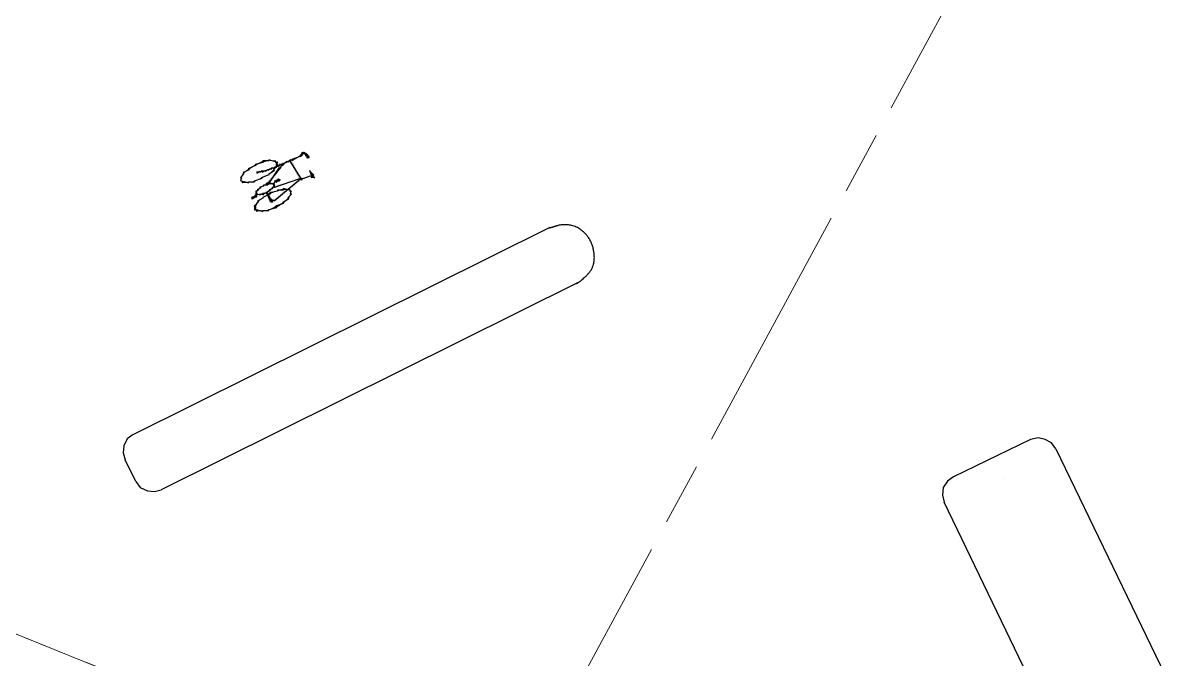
# Model space of a CAD drawing. Header units: metres. Extents: x -169 to 222, y -129 to 263.
# Drawn here: x -84.31 to -56.58, y 15.34 to 30.78 of the extents above; entities that cross this region are included whole.
import ezdxf

# ---------------------------------------------------------------- set-up
doc = ezdxf.new("R2010")
doc.units = ezdxf.units.M
doc.header["$LTSCALE"] = 5.08
for name, pattern in [('Dash Style-1', [0.41664, 0.20828, -0.20836]), ('DGN Style 2', [3.417717, 2.050591, -1.367126]), ('ISO-08 Long Dashed Short Dashed', [1.8, 1.2, -0.15, 0.3, -0.15])]:
    doc.linetypes.add(name, pattern=pattern)
doc.layers.add('1309-Context- scheme14- cores - A-H123-G-RoadKerb', color=7, linetype='Continuous', lineweight=5, true_color=0x007f7f)
doc.layers.add('site location - A-Z400-H-Cfil4', color=7, linetype='Continuous', lineweight=5, true_color=0x5a5a5a)
doc.layers.add('green areas', color=7, linetype='DGN Style 2', lineweight=5)
doc.layers.add('None', color=7, linetype='Continuous', lineweight=5)

msp = doc.modelspace()

# ---------------------------------------------------------------- linework, layer by layer
at = {"layer": '1309-Context- scheme14- cores - A-H123-G-RoadKerb', "color": 7}
msp.add_arc((-60.36, 20.649), 0.95, 260.0593, 260.1814, dxfattribs=at)
msp.add_arc((-60.36, 20.649), 0.95, 260.0593, 260.1814, dxfattribs=at)
at = {"layer": 'green areas', "color": 7, "linetype": 'Continuous'}
msp.add_arc((142.017, -75.546), 269.391, 144.75783, 158.00301, dxfattribs=at)
at = {"layer": 'None', "color": 7, "linetype": 'ISO-08 Long Dashed Short Dashed'}
msp.add_line((-47.27, 58.19), (-72.745, 11.21), dxfattribs=at)
msp.add_line((-47.27, 58.19), (-72.745, 11.21), dxfattribs=at)
at = {"layer": 'None', "color": 7, "linetype": 'Dash Style-1'}
msp.add_line((-155.4, 44.6), (142.017, -75.546), dxfattribs=at)
at = {"layer": 'None', "color": 7, "linetype": 'Continuous'}
msp.add_line((-155.4, 44.6), (-72.745, 11.21), dxfattribs=at)
at = {"layer": 'site location - A-Z400-H-Cfil4', "color": 7, "lineweight": 30}
for p, q in [((-77.772, 27.467), (-77.771, 27.446)), ((-77.583, 27.576), (-77.561, 27.555)), ((-77.583, 27.555), (-77.561, 27.534)), ((-77.562, 27.576), (-77.54, 27.556)), ((-77.435, 27.621), (-77.477, 27.578)), ((-77.435, 27.6), (-77.456, 27.578)), ((-77.414, 27.6), (-77.456, 27.557)), ((-78.065, 27.271), (-78.375, 26.885)), ((-77.981, 27.358), (-78.023, 27.314)), ((-78.376, 26.906), (-78.417, 26.863)), ((-78.355, 26.906), (-78.375, 26.863)), ((-78.102, 26.995), (-78.123, 26.974)), ((-78.102, 26.974), (-78.08, 26.975)), ((-78.102, 26.974), (-78.08, 26.953)), ((-78.101, 26.953), (-78.102, 26.974)), ((-77.594, 26.983), (-77.552, 27.005)), ((-77.552, 27.005), (-77.594, 27.004)), ((-77.531, 27.005), (-77.572, 26.984)), ((-78.751, 26.561), (-78.771, 26.518)), ((-78.283, 26.442), (-78.325, 26.441)), ((-81.635, 20.794), (-71.518, 25.819)), ((-70.86, 24.475), (-80.956, 19.451)), ((-59.251, 20.444), (-54.352, 10.282)), ((-81.573, 19.652), (-81.836, 20.177)), ((-57.061, 8.986), (-61.959, 19.147))]:
    msp.add_line(p, q, dxfattribs=at)
at = {"layer": 'site location - A-Z400-H-Cfil4', "color": 7, "lineweight": 30, "flags": 128}
for points in [[(-77.835, 27.445), (-77.834, 27.424), (-77.814, 27.466)], [(-77.793, 27.467), (-77.834, 27.424), (-77.573, 27.005)], [(-77.834, 27.424), (-77.814, 27.466), (-77.792, 27.445)], [(-77.814, 27.466), (-77.792, 27.445), (-77.793, 27.467)], [(-77.792, 27.445), (-77.793, 27.467), (-77.771, 27.446)], [(-77.772, 27.488), (-77.771, 27.446), (-77.583, 27.555)], [(-77.771, 27.446), (-77.583, 27.555), (-77.582, 27.534)], [(-77.541, 27.577), (-77.562, 27.598), (-77.519, 27.577), (-77.562, 27.598)], [(-77.541, 27.619), (-77.52, 27.598), (-77.541, 27.619), (-77.52, 27.598), (-77.542, 27.64)], [(-77.478, 27.641), (-77.498, 27.599), (-77.478, 27.641), (-77.477, 27.599), (-77.457, 27.621)], [(-77.414, 27.579), (-77.456, 27.557), (-77.393, 27.579)], [(-77.456, 27.557), (-77.393, 27.579), (-77.434, 27.536)], [(-77.393, 27.579), (-77.434, 27.536), (-77.37, 27.537)], [(-77.434, 27.536), (-77.37, 27.537), (-77.434, 27.515)], [(-77.371, 27.537), (-77.434, 27.515), (-77.37, 27.516)], [(-77.434, 27.515), (-77.37, 27.516), (-77.412, 27.494)], [(-78.847, 27.236), (-78.826, 27.216), (-78.973, 27.15)], [(-78.826, 27.216), (-78.973, 27.15), (-78.951, 27.129)], [(-78.68, 27.345), (-78.658, 27.324), (-78.847, 27.236)], [(-78.658, 27.324), (-78.847, 27.236), (-78.826, 27.216)], [(-78.491, 27.433), (-78.49, 27.391), (-78.68, 27.345)], [(-78.49, 27.391), (-78.68, 27.345), (-78.658, 27.324)], [(-78.571, 27.178), (-78.571, 27.157), (-78.508, 27.2)], [(-78.571, 27.157), (-78.508, 27.2), (-78.507, 27.158)], [(-78.508, 27.2), (-78.507, 27.158), (-78.444, 27.201)], [(-78.507, 27.158), (-78.444, 27.201), (-78.423, 27.18)], [(-78.343, 27.457), (-78.343, 27.436), (-78.491, 27.433)], [(-78.343, 27.436), (-78.491, 27.433), (-78.49, 27.391)], [(-78.444, 27.201), (-78.423, 27.18), (-78.381, 27.223)], [(-78.423, 27.18), (-78.381, 27.223), (-78.36, 27.203)], [(-78.397, 26.905), (-78.354, 26.864), (-78.086, 27.271)], [(-78.381, 27.223), (-78.36, 27.202), (-78.318, 27.246)], [(-78.36, 27.203), (-78.318, 27.246), (-78.297, 27.225)], [(-78.354, 26.864), (-78.086, 27.271), (-78.064, 27.25)], [(-78.194, 27.438), (-78.215, 27.417), (-78.343, 27.457)], [(-78.215, 27.417), (-78.343, 27.457), (-78.343, 27.436)], [(-78.337, 27.118), (-78.212, 27.205), (-78.233, 27.226)], [(-78.337, 27.097), (-78.337, 27.118), (-78.212, 27.205)], [(-78.318, 27.246), (-78.297, 27.225), (-78.255, 27.268)], [(-78.297, 27.225), (-78.255, 27.268), (-78.234, 27.247)], [(-78.255, 27.268), (-78.234, 27.247), (-78.192, 27.29)], [(-78.234, 27.247), (-78.192, 27.29), (-78.17, 27.27)], [(-78.212, 27.205), (-78.233, 27.226), (-78.129, 27.334)], [(-78.233, 27.226), (-78.129, 27.334), (-78.171, 27.333)], [(-78.172, 27.375), (-78.194, 27.438), (-78.215, 27.417)], [(-78.13, 27.397), (-78.172, 27.375), (-78.194, 27.438)], [(-78.192, 27.29), (-78.17, 27.27), (-78.129, 27.334)], [(-78.171, 27.333), (-78.13, 27.397), (-78.172, 27.375)], [(-78.129, 27.334), (-78.171, 27.333), (-78.13, 27.397)], [(-78.17, 27.27), (-78.129, 27.334), (-78.107, 27.292)], [(-78.129, 27.334), (-78.107, 27.292), (-78.066, 27.356)], [(-78.107, 27.292), (-78.066, 27.356), (-78.045, 27.335)], [(-78.086, 27.271), (-78.064, 27.25), (-78.024, 27.357)], [(-78.066, 27.356), (-78.045, 27.335), (-78.003, 27.378)], [(-78.064, 27.25), (-78.024, 27.357), (-78.002, 27.336)], [(-78.045, 27.335), (-78.003, 27.378), (-77.981, 27.358)], [(-78.003, 27.378), (-77.981, 27.358), (-77.94, 27.4)], [(-78.002, 27.336), (-78.003, 27.357), (-77.981, 27.358)], [(-77.981, 27.358), (-77.94, 27.4), (-77.939, 27.379)], [(-77.94, 27.4), (-77.939, 27.379), (-77.898, 27.422)], [(-77.939, 27.379), (-77.898, 27.422), (-77.876, 27.401)], [(-77.898, 27.422), (-77.876, 27.401), (-77.835, 27.445)], [(-77.876, 27.401), (-77.835, 27.445), (-77.834, 27.424)], [(-77.834, 27.424), (-77.573, 27.005), (-77.615, 26.983)], [(-77.343, 27.199), (-77.364, 27.178), (-77.257, 27.095)], [(-78.973, 27.15), (-78.951, 27.129), (-79.034, 27.022)], [(-78.951, 27.129), (-79.034, 27.022), (-79.013, 27.022)], [(-79.034, 27.022), (-79.013, 27.022), (-79.033, 26.958)], [(-79.013, 27.022), (-79.033, 26.958), (-79.012, 26.958)], [(-79.033, 26.958), (-79.012, 26.958), (-78.989, 26.895)], [(-79.012, 26.958), (-78.989, 26.895), (-78.969, 26.938)], [(-78.989, 26.895), (-78.969, 26.938), (-78.841, 26.898)], [(-78.969, 26.938), (-78.841, 26.898), (-78.842, 26.919)], [(-78.842, 26.919), (-78.694, 26.922), (-78.694, 26.943)], [(-78.841, 26.898), (-78.842, 26.919), (-78.694, 26.922)], [(-78.694, 26.943), (-78.505, 27.01), (-78.526, 27.03)], [(-78.694, 26.922), (-78.694, 26.943), (-78.505, 27.01)], [(-78.635, 27.177), (-78.634, 27.134), (-78.571, 27.178)], [(-78.634, 27.134), (-78.571, 27.178), (-78.571, 27.157)], [(-78.526, 27.03), (-78.337, 27.097), (-78.337, 27.118)], [(-78.505, 27.01), (-78.526, 27.03), (-78.337, 27.097)], [(-78.248, 26.887), (-78.227, 26.866), (-78.186, 26.952)], [(-78.241, 26.485), (-78.22, 26.464), (-77.573, 27.005)], [(-78.227, 26.866), (-78.186, 26.952), (-78.164, 26.931)], [(-78.226, 26.824), (-78.225, 26.782), (-77.594, 27.004)], [(-78.225, 26.782), (-77.594, 27.004), (-77.572, 26.984)], [(-78.22, 26.464), (-77.573, 27.005), (-77.551, 26.963)], [(-78.207, 26.951), (-78.164, 26.91), (-78.123, 26.995)], [(-78.164, 26.91), (-78.123, 26.995), (-78.101, 26.932)], [(-78.123, 26.995), (-78.102, 26.974), (-78.08, 26.975), (-78.08, 26.953), (-78.101, 26.953)], [(-78.123, 26.974), (-78.08, 26.975), (-78.08, 26.953), (-78.101, 26.953)], [(-77.552, 27.005), (-77.551, 26.984), (-77.341, 27.072)], [(-77.551, 26.984), (-77.341, 27.072), (-77.341, 27.051)], [(-77.364, 27.178), (-77.257, 27.095), (-77.319, 27.03)], [(-77.257, 27.095), (-77.319, 27.03), (-77.235, 27.032)], [(-77.319, 27.03), (-77.235, 27.032), (-77.255, 27.01)], [(-78.627, 26.732), (-78.605, 26.711), (-78.668, 26.689)], [(-78.605, 26.711), (-78.668, 26.689), (-78.647, 26.668)], [(-78.668, 26.689), (-78.647, 26.668), (-78.667, 26.626)], [(-78.647, 26.669), (-78.667, 26.626), (-78.646, 26.647)], [(-78.667, 26.626), (-78.646, 26.647), (-78.624, 26.605)], [(-78.646, 26.647), (-78.624, 26.605), (-78.625, 26.627)], [(-78.564, 26.797), (-78.543, 26.776), (-78.627, 26.732)], [(-78.543, 26.776), (-78.627, 26.732), (-78.605, 26.711)], [(-78.625, 26.627), (-78.561, 26.606), (-78.561, 26.628)], [(-78.48, 26.841), (-78.48, 26.82), (-78.564, 26.797)], [(-78.48, 26.82), (-78.564, 26.797), (-78.543, 26.776)], [(-78.561, 26.628), (-78.476, 26.608), (-78.498, 26.65)], [(-78.561, 26.606), (-78.561, 26.628), (-78.476, 26.608)], [(-78.498, 26.65), (-78.393, 26.652), (-78.414, 26.673)], [(-78.476, 26.608), (-78.498, 26.65), (-78.393, 26.652)], [(-78.329, 26.653), (-78.307, 26.632), (-78.496, 26.544)], [(-78.307, 26.632), (-78.496, 26.544), (-78.496, 26.523)], [(-78.397, 26.884), (-78.375, 26.842), (-78.48, 26.841)], [(-78.375, 26.842), (-78.48, 26.841), (-78.48, 26.82)], [(-78.414, 26.673), (-78.309, 26.716), (-78.33, 26.737)], [(-78.393, 26.652), (-78.414, 26.673), (-78.309, 26.716)], [(-78.372, 26.673), (-78.414, 26.651), (-78.262, 26.463)], [(-78.414, 26.651), (-78.262, 26.463), (-78.325, 26.441)], [(-78.312, 26.886), (-78.311, 26.865), (-78.397, 26.884)], [(-78.311, 26.865), (-78.397, 26.884), (-78.375, 26.842)], [(-78.33, 26.737), (-78.246, 26.76), (-78.268, 26.781)], [(-78.309, 26.716), (-78.33, 26.737), (-78.246, 26.76)], [(-78.14, 26.719), (-78.139, 26.698), (-78.329, 26.653)], [(-78.139, 26.698), (-78.329, 26.653), (-78.307, 26.632)], [(-78.248, 26.887), (-78.248, 26.866), (-78.312, 26.886)], [(-78.248, 26.866), (-78.312, 26.886), (-78.311, 26.865)], [(-78.246, 26.76), (-78.268, 26.781), (-78.205, 26.824)], [(-78.268, 26.781), (-78.205, 26.824), (-78.226, 26.824)], [(-78.206, 26.866), (-78.226, 26.845), (-78.248, 26.887)], [(-78.227, 26.845), (-78.248, 26.887), (-78.248, 26.866)], [(-78.226, 26.824), (-78.206, 26.866), (-78.227, 26.845)], [(-78.205, 26.824), (-78.226, 26.824), (-78.206, 26.866)], [(-77.992, 26.764), (-77.991, 26.722), (-78.14, 26.719)], [(-77.991, 26.722), (-78.14, 26.719), (-78.139, 26.698)], [(-77.844, 26.746), (-77.864, 26.724), (-77.992, 26.764)], [(-77.864, 26.724), (-77.992, 26.764), (-77.991, 26.722)], [(-77.882, 26.533), (-77.799, 26.62), (-77.821, 26.641)], [(-77.821, 26.683), (-77.844, 26.746), (-77.864, 26.724)], [(-77.801, 26.704), (-77.821, 26.683), (-77.844, 26.746)], [(-77.799, 26.62), (-77.821, 26.641), (-77.801, 26.704)], [(-77.821, 26.641), (-77.801, 26.704), (-77.821, 26.683)], [(-78.751, 26.561), (-78.75, 26.518), (-78.771, 26.518), (-78.729, 26.519)], [(-78.667, 26.604), (-78.729, 26.519), (-78.751, 26.561)], [(-78.751, 26.54), (-78.75, 26.518), (-78.729, 26.519), (-78.75, 26.518)], [(-78.751, 26.54), (-78.729, 26.54), (-78.75, 26.518), (-78.729, 26.54), (-78.729, 26.519)], [(-78.645, 26.541), (-78.667, 26.604), (-78.729, 26.519)], [(-78.622, 26.457), (-78.6, 26.436), (-78.704, 26.328)], [(-78.6, 26.436), (-78.704, 26.328), (-78.662, 26.308)], [(-78.646, 26.626), (-78.645, 26.562), (-78.688, 26.583)], [(-78.625, 26.605), (-78.646, 26.626), (-78.645, 26.562)], [(-78.625, 26.605), (-78.625, 26.627), (-78.561, 26.606)], [(-78.496, 26.544), (-78.496, 26.523), (-78.622, 26.457)], [(-78.496, 26.523), (-78.622, 26.457), (-78.6, 26.436)], [(-78.22, 26.464), (-78.241, 26.485), (-78.283, 26.421)], [(-78.241, 26.485), (-78.283, 26.421), (-78.283, 26.442)], [(-78.175, 26.338), (-77.986, 26.405), (-78.007, 26.425)], [(-78.153, 26.296), (-78.175, 26.338), (-77.986, 26.405)], [(-78.007, 26.425), (-77.861, 26.513), (-77.882, 26.533)], [(-77.986, 26.405), (-78.007, 26.425), (-77.861, 26.513)], [(-77.861, 26.513), (-77.882, 26.533), (-77.799, 26.62)], [(-78.704, 26.328), (-78.662, 26.308), (-78.703, 26.244)], [(-78.662, 26.308), (-78.703, 26.244), (-78.661, 26.266)], [(-78.703, 26.244), (-78.661, 26.266), (-78.639, 26.203)], [(-78.661, 26.266), (-78.639, 26.203), (-78.618, 26.246)], [(-78.639, 26.203), (-78.618, 26.246), (-78.491, 26.205)], [(-78.618, 26.246), (-78.491, 26.205), (-78.491, 26.226)], [(-78.491, 26.226), (-78.343, 26.229), (-78.343, 26.25)], [(-78.491, 26.205), (-78.491, 26.226), (-78.343, 26.229)], [(-78.343, 26.25), (-78.153, 26.296), (-78.175, 26.338)], [(-78.343, 26.229), (-78.343, 26.25), (-78.153, 26.296)], [(-81.635, 20.794), (-81.782, 20.685), (-81.863, 20.515), (-81.881, 20.345), (-81.836, 20.177)], [(-59.869, 20.666), (-61.737, 19.765), (-61.883, 19.657), (-61.987, 19.507), (-62.005, 19.316), (-61.959, 19.147)], [(-59.251, 20.444), (-59.359, 20.59), (-59.509, 20.672), (-59.679, 20.712), (-59.869, 20.666)], [(-81.573, 19.652), (-81.465, 19.506), (-81.294, 19.424), (-81.124, 19.405), (-80.955, 19.451)]]:
    msp.add_lwpolyline(points, dxfattribs=at)
for points in [[(-77.52, 27.641), (-77.499, 27.599), (-77.52, 27.641)], [(-77.499, 27.641), (-77.499, 27.599), (-77.499, 27.641)]]:
    msp.add_lwpolyline(points, close=True, dxfattribs=at)
at = {"layer": 'site location - A-Z400-H-Cfil4', "color": 7, "lineweight": 30}
msp.add_open_spline([(-70.881, 24.454), (-70.755, 24.522), (-70.426, 24.881), (-70.482, 25.455), (-70.807, 25.821), (-71.192, 25.902), (-71.328, 25.862), (-71.433, 25.83), (-71.539, 25.797)], degree=2, knots=[0, 0, 0, 1, 2, 3, 4, 5, 5, 6, 6, 6], dxfattribs=at)
at = {"layer": 'site location - A-Z400-H-Cfil4', "color": 7, "linetype": 'Continuous'}
for points in [[(-77.834, 27.424), (-77.835, 27.445), (-77.814, 27.466)], [(-77.573, 27.005), (-77.834, 27.424), (-77.793, 27.467)], [(-77.834, 27.424), (-77.814, 27.466), (-77.792, 27.445)], [(-77.792, 27.445), (-77.814, 27.466), (-77.793, 27.467)], [(-77.792, 27.445), (-77.793, 27.467), (-77.771, 27.446)], [(-77.771, 27.446), (-77.772, 27.488), (-77.583, 27.555)], [(-77.771, 27.446), (-77.583, 27.555), (-77.582, 27.534)], [(-77.456, 27.557), (-77.414, 27.579), (-77.393, 27.58)], [(-77.434, 27.536), (-77.456, 27.557), (-77.393, 27.58)], [(-77.434, 27.536), (-77.393, 27.58), (-77.37, 27.538)], [(-77.434, 27.515), (-77.434, 27.536), (-77.37, 27.538)], [(-77.434, 27.515), (-77.371, 27.538), (-77.37, 27.517)], [(-77.412, 27.494), (-77.434, 27.515), (-77.37, 27.517)], [(-78.973, 27.15), (-78.847, 27.236), (-78.826, 27.216)], [(-78.951, 27.129), (-78.973, 27.15), (-78.826, 27.216)], [(-78.847, 27.236), (-78.68, 27.345), (-78.658, 27.325)], [(-78.826, 27.216), (-78.847, 27.236), (-78.658, 27.325)], [(-78.68, 27.345), (-78.491, 27.433), (-78.49, 27.391)], [(-78.658, 27.325), (-78.68, 27.345), (-78.49, 27.391)], [(-78.571, 27.157), (-78.571, 27.178), (-78.508, 27.2)], [(-78.571, 27.157), (-78.508, 27.2), (-78.507, 27.158)], [(-78.507, 27.158), (-78.508, 27.2), (-78.445, 27.201)], [(-78.507, 27.158), (-78.445, 27.201), (-78.423, 27.18)], [(-78.491, 27.433), (-78.343, 27.457), (-78.343, 27.436)], [(-78.49, 27.391), (-78.491, 27.433), (-78.343, 27.436)], [(-78.423, 27.18), (-78.445, 27.201), (-78.381, 27.224)], [(-78.423, 27.18), (-78.381, 27.224), (-78.36, 27.203)], [(-78.354, 26.864), (-78.397, 26.906), (-78.086, 27.271)], [(-78.36, 27.203), (-78.381, 27.224), (-78.318, 27.246)], [(-78.36, 27.203), (-78.318, 27.246), (-78.297, 27.225)], [(-78.354, 26.864), (-78.086, 27.271), (-78.064, 27.25)], [(-78.215, 27.417), (-78.343, 27.457), (-78.195, 27.438)], [(-78.215, 27.417), (-78.343, 27.436), (-78.343, 27.457)], [(-78.337, 27.119), (-78.233, 27.226), (-78.212, 27.205)], [(-78.337, 27.097), (-78.337, 27.119), (-78.212, 27.205)], [(-78.297, 27.225), (-78.318, 27.246), (-78.255, 27.268)], [(-78.297, 27.225), (-78.255, 27.268), (-78.234, 27.247)], [(-78.234, 27.247), (-78.255, 27.268), (-78.192, 27.29)], [(-78.234, 27.247), (-78.192, 27.29), (-78.17, 27.27)], [(-78.212, 27.205), (-78.233, 27.226), (-78.129, 27.334)], [(-78.233, 27.226), (-78.171, 27.333), (-78.129, 27.334)], [(-78.172, 27.375), (-78.215, 27.417), (-78.195, 27.438)], [(-78.172, 27.375), (-78.195, 27.438), (-78.13, 27.397)], [(-78.17, 27.27), (-78.192, 27.29), (-78.129, 27.334)], [(-78.171, 27.333), (-78.172, 27.375), (-78.13, 27.397)], [(-78.171, 27.333), (-78.13, 27.397), (-78.129, 27.334)], [(-78.17, 27.27), (-78.129, 27.334), (-78.107, 27.292)], [(-78.107, 27.292), (-78.129, 27.334), (-78.066, 27.356)], [(-78.107, 27.292), (-78.066, 27.356), (-78.045, 27.335)], [(-78.064, 27.25), (-78.086, 27.271), (-78.024, 27.357)], [(-78.045, 27.335), (-78.066, 27.356), (-78.003, 27.378)], [(-78.064, 27.25), (-78.024, 27.357), (-78.002, 27.336)], [(-78.045, 27.335), (-78.003, 27.378), (-77.981, 27.358)], [(-77.981, 27.358), (-78.003, 27.378), (-77.94, 27.4)], [(-77.981, 27.358), (-77.94, 27.4), (-77.939, 27.379)], [(-77.939, 27.379), (-77.94, 27.4), (-77.898, 27.423)], [(-77.939, 27.379), (-77.898, 27.423), (-77.876, 27.402)], [(-77.876, 27.402), (-77.898, 27.423), (-77.835, 27.445)], [(-77.876, 27.402), (-77.835, 27.445), (-77.834, 27.424)], [(-77.615, 26.983), (-77.834, 27.424), (-77.573, 27.005)], [(-77.257, 27.095), (-77.364, 27.178), (-77.344, 27.199)], [(-79.034, 27.022), (-78.973, 27.15), (-78.951, 27.129)], [(-79.034, 27.022), (-78.951, 27.129), (-79.013, 27.022)], [(-79.033, 26.958), (-79.034, 27.022), (-79.013, 27.022)], [(-79.033, 26.958), (-79.013, 27.022), (-79.012, 26.959)], [(-78.989, 26.895), (-79.033, 26.958), (-79.012, 26.959)], [(-78.989, 26.895), (-79.012, 26.959), (-78.969, 26.938)], [(-78.989, 26.895), (-78.969, 26.938), (-78.841, 26.898)], [(-78.841, 26.898), (-78.969, 26.938), (-78.842, 26.919)], [(-78.842, 26.919), (-78.694, 26.943), (-78.694, 26.922)], [(-78.841, 26.898), (-78.842, 26.919), (-78.694, 26.922)], [(-78.694, 26.943), (-78.526, 27.03), (-78.505, 27.01)], [(-78.694, 26.922), (-78.694, 26.943), (-78.505, 27.01)], [(-78.634, 27.134), (-78.635, 27.177), (-78.571, 27.178)], [(-78.634, 27.134), (-78.571, 27.178), (-78.571, 27.157)], [(-78.526, 27.03), (-78.337, 27.119), (-78.337, 27.097)], [(-78.505, 27.01), (-78.526, 27.03), (-78.337, 27.097)], [(-78.227, 26.866), (-78.248, 26.887), (-78.186, 26.952)], [(-78.22, 26.464), (-78.241, 26.485), (-77.573, 27.005)], [(-78.227, 26.866), (-78.186, 26.952), (-78.164, 26.931)], [(-78.225, 26.782), (-78.226, 26.824), (-77.594, 27.004)], [(-78.225, 26.782), (-77.594, 27.004), (-77.573, 26.984)], [(-78.22, 26.464), (-77.573, 27.005), (-77.551, 26.963)], [(-78.164, 26.91), (-78.207, 26.951), (-78.123, 26.995)], [(-78.164, 26.91), (-78.123, 26.995), (-78.101, 26.932)], [(-77.551, 26.984), (-77.552, 27.005), (-77.341, 27.072)], [(-77.551, 26.984), (-77.341, 27.072), (-77.341, 27.051)], [(-77.319, 27.03), (-77.364, 27.178), (-77.257, 27.095)], [(-77.319, 27.03), (-77.257, 27.095), (-77.235, 27.032)], [(-77.255, 27.01), (-77.319, 27.031), (-77.235, 27.032)], [(-78.668, 26.689), (-78.627, 26.732), (-78.605, 26.711)], [(-78.647, 26.668), (-78.668, 26.689), (-78.605, 26.711)], [(-78.667, 26.626), (-78.668, 26.689), (-78.647, 26.668)], [(-78.667, 26.626), (-78.647, 26.669), (-78.646, 26.647)], [(-78.625, 26.605), (-78.667, 26.626), (-78.646, 26.647)], [(-78.625, 26.605), (-78.646, 26.647), (-78.625, 26.627)], [(-78.627, 26.732), (-78.564, 26.797), (-78.543, 26.776)], [(-78.605, 26.711), (-78.627, 26.732), (-78.543, 26.776)], [(-78.561, 26.606), (-78.625, 26.627), (-78.561, 26.628)], [(-78.564, 26.797), (-78.48, 26.841), (-78.48, 26.82)], [(-78.543, 26.776), (-78.564, 26.797), (-78.48, 26.82)], [(-78.476, 26.608), (-78.561, 26.628), (-78.498, 26.65)], [(-78.561, 26.606), (-78.561, 26.628), (-78.476, 26.608)], [(-78.498, 26.65), (-78.414, 26.673), (-78.393, 26.652)], [(-78.476, 26.608), (-78.498, 26.65), (-78.393, 26.652)], [(-78.496, 26.544), (-78.329, 26.653), (-78.307, 26.632)], [(-78.496, 26.523), (-78.496, 26.544), (-78.307, 26.632)], [(-78.48, 26.841), (-78.397, 26.885), (-78.375, 26.843)], [(-78.48, 26.82), (-78.48, 26.841), (-78.375, 26.843)], [(-78.414, 26.673), (-78.33, 26.738), (-78.309, 26.717)], [(-78.393, 26.652), (-78.414, 26.673), (-78.309, 26.717)], [(-78.262, 26.463), (-78.414, 26.651), (-78.372, 26.673)], [(-78.325, 26.441), (-78.414, 26.651), (-78.262, 26.463)], [(-78.311, 26.865), (-78.397, 26.885), (-78.312, 26.886)], [(-78.375, 26.843), (-78.397, 26.885), (-78.311, 26.865)], [(-78.33, 26.738), (-78.268, 26.781), (-78.246, 26.76)], [(-78.309, 26.717), (-78.33, 26.738), (-78.246, 26.76)], [(-78.329, 26.653), (-78.14, 26.719), (-78.139, 26.698)], [(-78.307, 26.632), (-78.329, 26.653), (-78.139, 26.698)], [(-78.248, 26.866), (-78.312, 26.886), (-78.248, 26.887)], [(-78.311, 26.865), (-78.312, 26.886), (-78.248, 26.866)], [(-78.246, 26.76), (-78.268, 26.781), (-78.205, 26.824)], [(-78.268, 26.781), (-78.226, 26.824), (-78.205, 26.824)], [(-78.226, 26.845), (-78.248, 26.887), (-78.206, 26.867)], [(-78.227, 26.845), (-78.248, 26.866), (-78.248, 26.887)], [(-78.226, 26.824), (-78.227, 26.845), (-78.206, 26.867)], [(-78.226, 26.824), (-78.206, 26.867), (-78.205, 26.824)], [(-78.14, 26.719), (-77.992, 26.764), (-77.991, 26.722)], [(-78.139, 26.698), (-78.14, 26.719), (-77.991, 26.722)], [(-77.865, 26.724), (-77.992, 26.764), (-77.844, 26.746)], [(-77.991, 26.722), (-77.992, 26.764), (-77.865, 26.724)], [(-77.882, 26.533), (-77.821, 26.641), (-77.799, 26.62)], [(-77.821, 26.683), (-77.865, 26.724), (-77.844, 26.746)], [(-77.821, 26.683), (-77.844, 26.746), (-77.801, 26.704)], [(-77.799, 26.62), (-77.821, 26.641), (-77.801, 26.704)], [(-77.821, 26.641), (-77.821, 26.683), (-77.801, 26.704)], [(-78.729, 26.519), (-78.751, 26.561), (-78.667, 26.605)], [(-78.729, 26.519), (-78.667, 26.605), (-78.645, 26.541)], [(-78.704, 26.329), (-78.622, 26.457), (-78.6, 26.436)], [(-78.662, 26.308), (-78.704, 26.329), (-78.6, 26.436)], [(-78.645, 26.563), (-78.688, 26.583), (-78.646, 26.626)], [(-78.645, 26.563), (-78.646, 26.626), (-78.625, 26.605)], [(-78.625, 26.605), (-78.625, 26.627), (-78.561, 26.606)], [(-78.622, 26.457), (-78.496, 26.544), (-78.496, 26.523)], [(-78.6, 26.436), (-78.622, 26.457), (-78.496, 26.523)], [(-78.283, 26.421), (-78.241, 26.485), (-78.22, 26.464)], [(-78.283, 26.421), (-78.283, 26.442), (-78.241, 26.485)], [(-78.175, 26.338), (-78.007, 26.425), (-77.986, 26.405)], [(-78.153, 26.296), (-78.175, 26.338), (-77.986, 26.405)], [(-78.007, 26.425), (-77.882, 26.533), (-77.861, 26.513)], [(-77.986, 26.405), (-78.007, 26.425), (-77.861, 26.513)], [(-77.861, 26.513), (-77.882, 26.533), (-77.799, 26.62)], [(-78.703, 26.244), (-78.704, 26.329), (-78.662, 26.308)], [(-78.703, 26.244), (-78.662, 26.308), (-78.661, 26.266)], [(-78.639, 26.203), (-78.703, 26.244), (-78.661, 26.266)], [(-78.639, 26.203), (-78.661, 26.266), (-78.618, 26.246)], [(-78.639, 26.203), (-78.618, 26.246), (-78.491, 26.205)], [(-78.491, 26.205), (-78.618, 26.246), (-78.491, 26.226)], [(-78.491, 26.226), (-78.343, 26.25), (-78.343, 26.229)], [(-78.491, 26.205), (-78.491, 26.226), (-78.343, 26.229)], [(-78.343, 26.25), (-78.175, 26.338), (-78.153, 26.296)], [(-78.343, 26.229), (-78.343, 26.25), (-78.153, 26.296)]]:
    msp.add_solid(points, dxfattribs=at)

doc.saveas('drawing.dxf')
